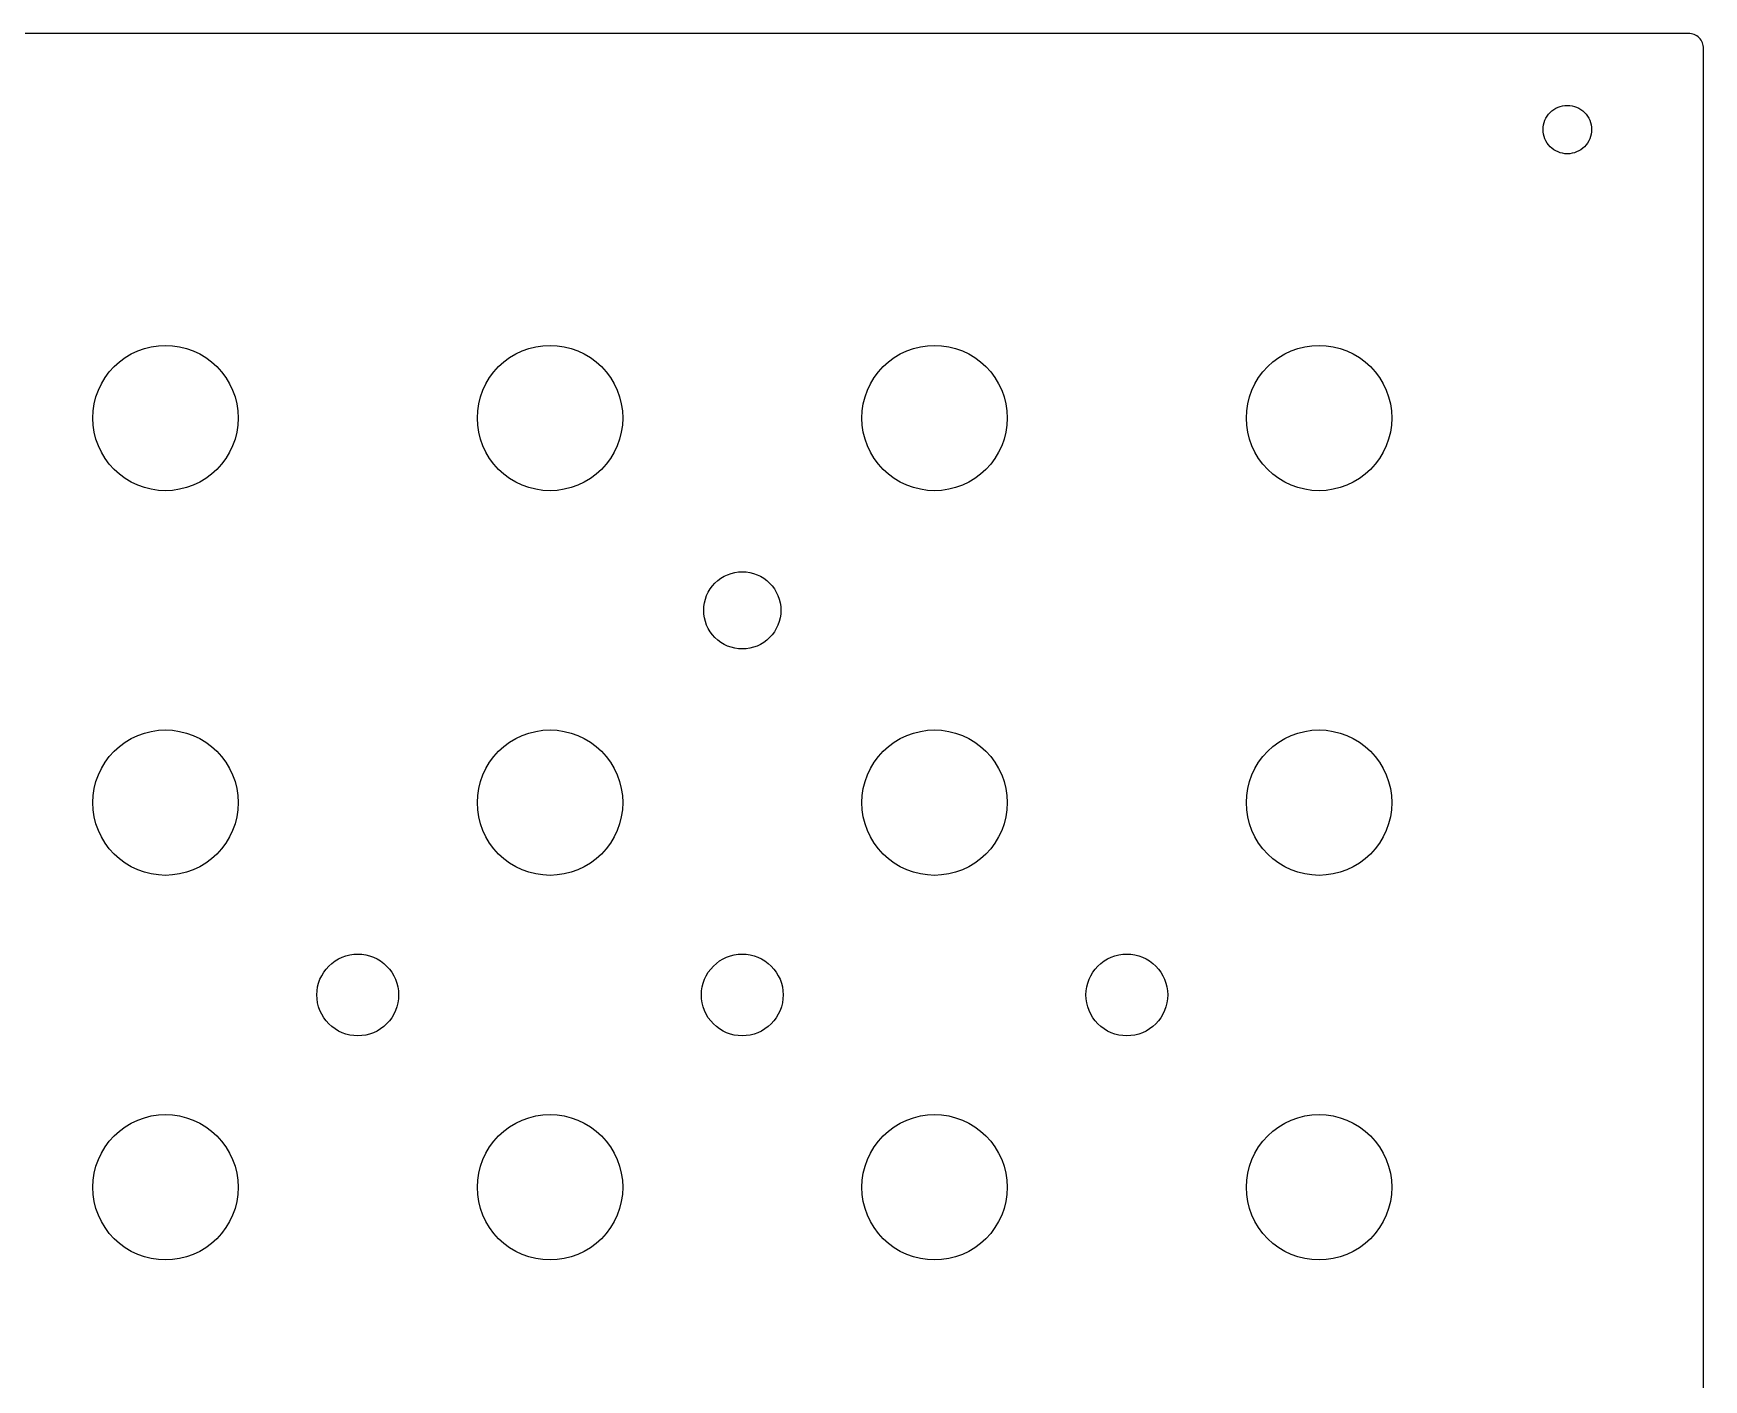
# Model space of a CAD drawing. Header units: metres. Extents: x 0 to 432, y 0 to 178.
# Drawn here: x 321.5 to 431.8, y 88.9 to 177.8 of the extents above; entities that cross this region are included whole.
import ezdxf

# ---------------------------------------------------------------- set-up
doc = ezdxf.new("R2010")
doc.units = ezdxf.units.M

msp = doc.modelspace()

# ---------------------------------------------------------------- linework, layer by layer
for p, q in [((430.8, 177.8), (1, 177.8)), ((430.898, 177.795), (430.8, 177.8)), ((430.995, 177.781), (430.898, 177.795)), ((431.09, 177.757), (430.995, 177.781)), ((431.183, 177.724), (431.09, 177.757)), ((431.271, 177.682), (431.183, 177.724)), ((431.356, 177.631), (431.271, 177.682)), ((431.434, 177.573), (431.356, 177.631)), ((431.507, 177.507), (431.434, 177.573)), ((431.573, 177.434), (431.507, 177.507)), ((431.631, 177.356), (431.573, 177.434)), ((431.682, 177.271), (431.631, 177.356)), ((431.724, 177.183), (431.682, 177.271)), ((431.757, 177.09), (431.724, 177.183)), ((431.781, 176.995), (431.757, 177.09)), ((431.795, 176.898), (431.781, 176.995)), ((431.8, 176.8), (431.795, 176.898)), ((431.8, 1), (431.8, 176.8)), ((421.322, 172.062), (421.389, 172.204)), ((421.389, 172.204), (421.47, 172.339)), ((421.47, 172.339), (421.563, 172.465)), ((421.563, 172.465), (421.669, 172.581)), ((421.669, 172.581), (421.785, 172.687)), ((421.785, 172.687), (421.911, 172.78)), ((421.911, 172.78), (422.046, 172.861)), ((422.046, 172.861), (422.188, 172.928)), ((422.188, 172.928), (422.336, 172.981)), ((422.336, 172.981), (422.488, 173.019)), ((422.488, 173.019), (422.643, 173.042)), ((422.643, 173.042), (422.8, 173.05)), ((422.8, 173.05), (422.957, 173.042)), ((422.957, 173.042), (423.112, 173.019)), ((423.112, 173.019), (423.264, 172.981)), ((423.264, 172.981), (423.412, 172.928)), ((423.412, 172.928), (423.554, 172.861)), ((423.554, 172.861), (423.689, 172.78)), ((423.689, 172.78), (423.815, 172.687)), ((423.815, 172.687), (423.931, 172.581)), ((423.931, 172.581), (424.037, 172.465)), ((424.037, 172.465), (424.13, 172.339)), ((424.13, 172.339), (424.211, 172.204)), ((424.211, 172.204), (424.278, 172.062)), ((421.2, 171.45), (421.208, 171.607)), ((421.208, 171.293), (421.2, 171.45)), ((421.208, 171.607), (421.231, 171.762)), ((421.231, 171.138), (421.208, 171.293)), ((421.231, 171.762), (421.269, 171.914)), ((421.269, 170.986), (421.231, 171.138)), ((421.269, 171.914), (421.322, 172.062)), ((424.278, 172.062), (424.331, 171.914)), ((424.331, 171.914), (424.369, 171.762)), ((424.369, 171.138), (424.331, 170.986)), ((424.369, 171.762), (424.392, 171.607)), ((424.392, 171.293), (424.369, 171.138)), ((424.392, 171.607), (424.4, 171.45)), ((424.4, 171.45), (424.392, 171.293)), ((421.322, 170.838), (421.269, 170.986)), ((421.389, 170.696), (421.322, 170.838)), ((421.47, 170.561), (421.389, 170.696)), ((421.563, 170.435), (421.47, 170.561)), ((421.669, 170.319), (421.563, 170.435)), ((421.785, 170.213), (421.669, 170.319)), ((421.911, 170.12), (421.785, 170.213)), ((422.046, 170.039), (421.911, 170.12)), ((422.188, 169.972), (422.046, 170.039)), ((422.336, 169.919), (422.188, 169.972)), ((422.488, 169.881), (422.336, 169.919)), ((423.264, 169.919), (423.112, 169.881)), ((423.412, 169.972), (423.264, 169.919)), ((423.554, 170.039), (423.412, 169.972)), ((423.689, 170.12), (423.554, 170.039)), ((423.815, 170.213), (423.689, 170.12)), ((423.931, 170.319), (423.815, 170.213)), ((424.037, 170.435), (423.931, 170.319)), ((424.13, 170.561), (424.037, 170.435)), ((424.211, 170.696), (424.13, 170.561)), ((424.278, 170.838), (424.211, 170.696)), ((424.331, 170.986), (424.278, 170.838)), ((422.643, 169.858), (422.488, 169.881)), ((422.8, 169.85), (422.643, 169.858)), ((422.957, 169.858), (422.8, 169.85)), ((423.112, 169.881), (422.957, 169.858)), ((327.937, 156.633), (328.363, 156.835)), ((328.363, 156.835), (328.807, 156.993)), ((328.807, 156.993), (329.264, 157.108)), ((329.264, 157.108), (329.729, 157.177)), ((329.729, 157.177), (330.2, 157.2)), ((330.2, 157.2), (330.67, 157.177)), ((330.67, 157.177), (331.136, 157.108)), ((331.136, 157.108), (331.593, 156.993)), ((331.593, 156.993), (332.037, 156.835)), ((332.037, 156.835), (332.463, 156.633)), ((353.337, 156.633), (353.763, 156.835)), ((353.763, 156.835), (354.207, 156.993)), ((354.207, 156.993), (354.664, 157.108)), ((354.664, 157.108), (355.13, 157.177)), ((355.13, 157.177), (355.6, 157.2)), ((355.6, 157.2), (356.07, 157.177)), ((356.07, 157.177), (356.536, 157.108)), ((356.536, 157.108), (356.993, 156.993)), ((356.993, 156.993), (357.437, 156.835)), ((357.437, 156.835), (357.863, 156.633)), ((378.737, 156.633), (379.163, 156.835)), ((379.163, 156.835), (379.607, 156.993)), ((379.607, 156.993), (380.064, 157.108)), ((380.064, 157.108), (380.529, 157.177)), ((380.529, 157.177), (381, 157.2)), ((381, 157.2), (381.47, 157.177)), ((381.47, 157.177), (381.936, 157.108)), ((381.936, 157.108), (382.393, 156.993)), ((382.393, 156.993), (382.837, 156.835)), ((382.837, 156.835), (383.263, 156.633)), ((404.137, 156.633), (404.563, 156.835)), ((404.563, 156.835), (405.007, 156.993)), ((405.007, 156.993), (405.464, 157.108)), ((405.464, 157.108), (405.93, 157.177)), ((405.93, 157.177), (406.4, 157.2)), ((406.4, 157.2), (406.87, 157.177)), ((406.87, 157.177), (407.336, 157.108)), ((407.336, 157.108), (407.793, 156.993)), ((407.793, 156.993), (408.237, 156.835)), ((408.237, 156.835), (408.663, 156.633)), ((326.49, 155.445), (326.806, 155.794)), ((326.806, 155.794), (327.155, 156.11)), ((327.155, 156.11), (327.533, 156.391)), ((327.533, 156.391), (327.937, 156.633)), ((332.463, 156.633), (332.867, 156.391)), ((332.867, 156.391), (333.245, 156.11)), ((333.245, 156.11), (333.594, 155.794)), ((333.594, 155.794), (333.91, 155.445)), ((351.89, 155.445), (352.206, 155.794)), ((352.206, 155.794), (352.555, 156.11)), ((352.555, 156.11), (352.933, 156.391)), ((352.933, 156.391), (353.337, 156.633)), ((357.863, 156.633), (358.267, 156.391)), ((358.267, 156.391), (358.645, 156.11)), ((358.645, 156.11), (358.994, 155.794)), ((358.994, 155.794), (359.31, 155.445)), ((377.29, 155.445), (377.606, 155.794)), ((377.606, 155.794), (377.955, 156.11)), ((377.955, 156.11), (378.333, 156.391)), ((378.333, 156.391), (378.737, 156.633)), ((383.263, 156.633), (383.667, 156.391)), ((383.667, 156.391), (384.045, 156.11)), ((384.045, 156.11), (384.394, 155.794)), ((384.394, 155.794), (384.71, 155.445)), ((402.69, 155.445), (403.006, 155.794)), ((403.006, 155.794), (403.355, 156.11)), ((403.355, 156.11), (403.733, 156.391)), ((403.733, 156.391), (404.137, 156.633)), ((408.663, 156.633), (409.067, 156.391)), ((409.067, 156.391), (409.445, 156.11)), ((409.445, 156.11), (409.794, 155.794)), ((409.794, 155.794), (410.11, 155.445)), ((325.765, 154.237), (325.967, 154.663)), ((325.967, 154.663), (326.209, 155.067)), ((326.209, 155.067), (326.49, 155.445)), ((333.91, 155.445), (334.191, 155.067)), ((334.191, 155.067), (334.433, 154.663)), ((334.433, 154.663), (334.635, 154.237)), ((351.165, 154.237), (351.367, 154.663)), ((351.367, 154.663), (351.609, 155.067)), ((351.609, 155.067), (351.89, 155.445)), ((359.31, 155.445), (359.591, 155.067)), ((359.591, 155.067), (359.833, 154.663)), ((359.833, 154.663), (360.035, 154.237)), ((376.565, 154.237), (376.767, 154.663)), ((376.767, 154.663), (377.009, 155.067)), ((377.009, 155.067), (377.29, 155.445)), ((384.71, 155.445), (384.991, 155.067)), ((384.991, 155.067), (385.233, 154.663)), ((385.233, 154.663), (385.435, 154.237)), ((401.965, 154.237), (402.167, 154.663)), ((402.167, 154.663), (402.409, 155.067)), ((402.409, 155.067), (402.69, 155.445)), ((410.11, 155.445), (410.391, 155.067)), ((410.391, 155.067), (410.633, 154.663)), ((410.633, 154.663), (410.835, 154.237)), ((325.492, 153.336), (325.607, 153.793)), ((325.607, 153.793), (325.765, 154.237)), ((334.635, 154.237), (334.793, 153.793)), ((334.793, 153.793), (334.908, 153.336)), ((350.892, 153.336), (351.007, 153.793)), ((351.007, 153.793), (351.165, 154.237)), ((360.035, 154.237), (360.193, 153.793)), ((360.193, 153.793), (360.308, 153.336)), ((376.292, 153.336), (376.407, 153.793)), ((376.407, 153.793), (376.565, 154.237)), ((385.435, 154.237), (385.593, 153.793)), ((385.593, 153.793), (385.708, 153.336)), ((401.692, 153.336), (401.807, 153.793)), ((401.807, 153.793), (401.965, 154.237)), ((410.835, 154.237), (410.993, 153.793)), ((410.993, 153.793), (411.108, 153.336)), ((325.4, 152.4), (325.423, 152.87)), ((325.423, 151.93), (325.4, 152.4)), ((325.423, 152.87), (325.492, 153.336)), ((334.908, 153.336), (334.977, 152.87)), ((334.977, 152.87), (335, 152.4)), ((335, 152.4), (334.977, 151.93)), ((350.8, 152.4), (350.823, 152.87)), ((350.823, 151.93), (350.8, 152.4)), ((350.823, 152.87), (350.892, 153.336)), ((360.308, 153.336), (360.377, 152.87)), ((360.377, 152.87), (360.4, 152.4)), ((360.4, 152.4), (360.377, 151.93)), ((376.2, 152.4), (376.223, 152.87)), ((376.223, 151.93), (376.2, 152.4)), ((376.223, 152.87), (376.292, 153.336)), ((385.708, 153.336), (385.777, 152.87)), ((385.777, 152.87), (385.8, 152.4)), ((385.8, 152.4), (385.777, 151.93)), ((401.6, 152.4), (401.623, 152.87)), ((401.623, 151.93), (401.6, 152.4)), ((401.623, 152.87), (401.692, 153.336)), ((411.108, 153.336), (411.177, 152.87)), ((411.177, 152.87), (411.2, 152.4)), ((411.2, 152.4), (411.177, 151.93)), ((325.492, 151.464), (325.423, 151.93)), ((325.607, 151.007), (325.492, 151.464)), ((334.908, 151.464), (334.793, 151.007)), ((334.977, 151.93), (334.908, 151.464)), ((350.892, 151.464), (350.823, 151.93)), ((351.007, 151.007), (350.892, 151.464)), ((360.308, 151.464), (360.193, 151.007)), ((360.377, 151.93), (360.308, 151.464)), ((376.292, 151.464), (376.223, 151.93)), ((376.407, 151.007), (376.292, 151.464)), ((385.708, 151.464), (385.593, 151.007)), ((385.777, 151.93), (385.708, 151.464)), ((401.692, 151.464), (401.623, 151.93)), ((401.807, 151.007), (401.692, 151.464)), ((411.108, 151.464), (410.993, 151.007)), ((411.177, 151.93), (411.108, 151.464)), ((325.765, 150.563), (325.607, 151.007)), ((325.967, 150.137), (325.765, 150.563)), ((326.209, 149.733), (325.967, 150.137)), ((334.433, 150.137), (334.191, 149.733)), ((334.635, 150.563), (334.433, 150.137)), ((334.793, 151.007), (334.635, 150.563)), ((351.165, 150.563), (351.007, 151.007)), ((351.367, 150.137), (351.165, 150.563)), ((351.609, 149.733), (351.367, 150.137)), ((359.833, 150.137), (359.591, 149.733)), ((360.035, 150.563), (359.833, 150.137)), ((360.193, 151.007), (360.035, 150.563)), ((376.565, 150.563), (376.407, 151.007)), ((376.767, 150.137), (376.565, 150.563)), ((377.009, 149.733), (376.767, 150.137)), ((385.233, 150.137), (384.991, 149.733)), ((385.435, 150.563), (385.233, 150.137)), ((385.593, 151.007), (385.435, 150.563)), ((401.965, 150.563), (401.807, 151.007)), ((402.167, 150.137), (401.965, 150.563)), ((402.409, 149.733), (402.167, 150.137)), ((410.633, 150.137), (410.391, 149.733)), ((410.835, 150.563), (410.633, 150.137)), ((410.993, 151.007), (410.835, 150.563)), ((326.49, 149.355), (326.209, 149.733)), ((326.806, 149.006), (326.49, 149.355)), ((327.155, 148.69), (326.806, 149.006)), ((333.594, 149.006), (333.245, 148.69)), ((333.91, 149.355), (333.594, 149.006)), ((334.191, 149.733), (333.91, 149.355)), ((351.89, 149.355), (351.609, 149.733)), ((352.206, 149.006), (351.89, 149.355)), ((352.555, 148.69), (352.206, 149.006)), ((358.994, 149.006), (358.645, 148.69)), ((359.31, 149.355), (358.994, 149.006)), ((359.591, 149.733), (359.31, 149.355)), ((377.29, 149.355), (377.009, 149.733)), ((377.606, 149.006), (377.29, 149.355)), ((377.955, 148.69), (377.606, 149.006)), ((384.394, 149.006), (384.045, 148.69)), ((384.71, 149.355), (384.394, 149.006)), ((384.991, 149.733), (384.71, 149.355)), ((402.69, 149.355), (402.409, 149.733)), ((403.006, 149.006), (402.69, 149.355)), ((403.355, 148.69), (403.006, 149.006)), ((409.794, 149.006), (409.445, 148.69)), ((410.11, 149.355), (409.794, 149.006)), ((410.391, 149.733), (410.11, 149.355)), ((327.533, 148.409), (327.155, 148.69)), ((327.937, 148.167), (327.533, 148.409)), ((328.363, 147.965), (327.937, 148.167)), ((328.807, 147.807), (328.363, 147.965)), ((332.037, 147.965), (331.593, 147.807)), ((332.463, 148.167), (332.037, 147.965)), ((332.867, 148.409), (332.463, 148.167)), ((333.245, 148.69), (332.867, 148.409)), ((352.933, 148.409), (352.555, 148.69)), ((353.337, 148.167), (352.933, 148.409)), ((353.763, 147.965), (353.337, 148.167)), ((354.207, 147.807), (353.763, 147.965)), ((357.437, 147.965), (356.993, 147.807)), ((357.863, 148.167), (357.437, 147.965)), ((358.267, 148.409), (357.863, 148.167)), ((358.645, 148.69), (358.267, 148.409)), ((378.333, 148.409), (377.955, 148.69)), ((378.737, 148.167), (378.333, 148.409)), ((379.163, 147.965), (378.737, 148.167)), ((379.607, 147.807), (379.163, 147.965)), ((382.837, 147.965), (382.393, 147.807)), ((383.263, 148.167), (382.837, 147.965)), ((383.667, 148.409), (383.263, 148.167)), ((384.045, 148.69), (383.667, 148.409)), ((403.733, 148.409), (403.355, 148.69)), ((404.137, 148.167), (403.733, 148.409)), ((404.563, 147.965), (404.137, 148.167)), ((405.007, 147.807), (404.563, 147.965)), ((408.237, 147.965), (407.793, 147.807)), ((408.663, 148.167), (408.237, 147.965)), ((409.067, 148.409), (408.663, 148.167)), ((409.445, 148.69), (409.067, 148.409)), ((329.264, 147.692), (328.807, 147.807)), ((329.729, 147.623), (329.264, 147.692)), ((330.2, 147.6), (329.729, 147.623)), ((330.67, 147.623), (330.2, 147.6)), ((331.136, 147.692), (330.67, 147.623)), ((331.593, 147.807), (331.136, 147.692)), ((354.664, 147.692), (354.207, 147.807)), ((355.13, 147.623), (354.664, 147.692)), ((355.6, 147.6), (355.13, 147.623)), ((356.07, 147.623), (355.6, 147.6)), ((356.536, 147.692), (356.07, 147.623)), ((356.993, 147.807), (356.536, 147.692)), ((380.064, 147.692), (379.607, 147.807)), ((380.529, 147.623), (380.064, 147.692)), ((381, 147.6), (380.529, 147.623)), ((381.47, 147.623), (381, 147.6)), ((381.936, 147.692), (381.47, 147.623)), ((382.393, 147.807), (381.936, 147.692)), ((405.464, 147.692), (405.007, 147.807)), ((405.93, 147.623), (405.464, 147.692)), ((406.4, 147.6), (405.93, 147.623)), ((406.87, 147.623), (406.4, 147.6)), ((407.336, 147.692), (406.87, 147.623)), ((407.793, 147.807), (407.336, 147.692)), ((366.18, 141.117), (366.329, 141.318)), ((366.329, 141.318), (366.497, 141.503)), ((366.497, 141.503), (366.682, 141.671)), ((366.682, 141.671), (366.883, 141.82)), ((366.883, 141.82), (367.098, 141.949)), ((367.098, 141.949), (367.324, 142.056)), ((367.324, 142.056), (367.56, 142.14)), ((367.56, 142.14), (367.803, 142.201)), ((367.803, 142.201), (368.05, 142.238)), ((368.05, 142.238), (368.3, 142.25)), ((368.3, 142.25), (368.55, 142.238)), ((368.55, 142.238), (368.797, 142.201)), ((368.797, 142.201), (369.04, 142.14)), ((369.04, 142.14), (369.276, 142.056)), ((369.276, 142.056), (369.502, 141.949)), ((369.502, 141.949), (369.717, 141.82)), ((369.717, 141.82), (369.918, 141.671)), ((369.918, 141.671), (370.103, 141.503)), ((370.103, 141.503), (370.271, 141.318)), ((370.271, 141.318), (370.42, 141.117)), ((365.762, 139.95), (365.799, 140.197)), ((365.799, 140.197), (365.86, 140.44)), ((365.86, 140.44), (365.944, 140.676)), ((365.944, 140.676), (366.051, 140.902)), ((366.051, 140.902), (366.18, 141.117)), ((370.42, 141.117), (370.549, 140.902)), ((370.549, 140.902), (370.656, 140.676)), ((370.656, 140.676), (370.74, 140.44)), ((370.74, 140.44), (370.801, 140.197)), ((370.801, 140.197), (370.838, 139.95)), ((365.75, 139.7), (365.762, 139.95)), ((365.762, 139.45), (365.75, 139.7)), ((365.799, 139.203), (365.762, 139.45)), ((365.86, 138.96), (365.799, 139.203)), ((370.801, 139.203), (370.74, 138.96)), ((370.838, 139.45), (370.801, 139.203)), ((370.838, 139.95), (370.85, 139.7)), ((370.85, 139.7), (370.838, 139.45)), ((365.944, 138.724), (365.86, 138.96)), ((366.051, 138.498), (365.944, 138.724)), ((366.18, 138.283), (366.051, 138.498)), ((366.329, 138.082), (366.18, 138.283)), ((366.497, 137.897), (366.329, 138.082)), ((370.271, 138.082), (370.103, 137.897)), ((370.42, 138.283), (370.271, 138.082)), ((370.549, 138.498), (370.42, 138.283)), ((370.656, 138.724), (370.549, 138.498)), ((370.74, 138.96), (370.656, 138.724)), ((366.682, 137.729), (366.497, 137.897)), ((366.883, 137.58), (366.682, 137.729)), ((367.098, 137.451), (366.883, 137.58)), ((367.324, 137.344), (367.098, 137.451)), ((367.56, 137.26), (367.324, 137.344)), ((367.803, 137.199), (367.56, 137.26)), ((368.05, 137.162), (367.803, 137.199)), ((368.3, 137.15), (368.05, 137.162)), ((368.55, 137.162), (368.3, 137.15)), ((368.797, 137.199), (368.55, 137.162)), ((369.04, 137.26), (368.797, 137.199)), ((369.276, 137.344), (369.04, 137.26)), ((369.502, 137.451), (369.276, 137.344)), ((369.717, 137.58), (369.502, 137.451)), ((369.918, 137.729), (369.717, 137.58)), ((370.103, 137.897), (369.918, 137.729)), ((327.937, 131.233), (328.363, 131.435)), ((328.363, 131.435), (328.807, 131.593)), ((328.807, 131.593), (329.264, 131.708)), ((329.264, 131.708), (329.729, 131.777)), ((329.729, 131.777), (330.2, 131.8)), ((330.2, 131.8), (330.67, 131.777)), ((330.67, 131.777), (331.136, 131.708)), ((331.136, 131.708), (331.593, 131.593)), ((331.593, 131.593), (332.037, 131.435)), ((332.037, 131.435), (332.463, 131.233)), ((353.337, 131.233), (353.763, 131.435)), ((353.763, 131.435), (354.207, 131.593)), ((354.207, 131.593), (354.664, 131.708)), ((354.664, 131.708), (355.13, 131.777)), ((355.13, 131.777), (355.6, 131.8)), ((355.6, 131.8), (356.07, 131.777)), ((356.07, 131.777), (356.536, 131.708)), ((356.536, 131.708), (356.993, 131.593)), ((356.993, 131.593), (357.437, 131.435)), ((357.437, 131.435), (357.863, 131.233)), ((378.737, 131.233), (379.163, 131.435)), ((379.163, 131.435), (379.607, 131.593)), ((379.607, 131.593), (380.064, 131.708)), ((380.064, 131.708), (380.529, 131.777)), ((380.529, 131.777), (381, 131.8)), ((381, 131.8), (381.47, 131.777)), ((381.47, 131.777), (381.936, 131.708)), ((381.936, 131.708), (382.393, 131.593)), ((382.393, 131.593), (382.837, 131.435)), ((382.837, 131.435), (383.263, 131.233)), ((404.137, 131.233), (404.563, 131.435)), ((404.563, 131.435), (405.007, 131.593)), ((405.007, 131.593), (405.464, 131.708)), ((405.464, 131.708), (405.93, 131.777)), ((405.93, 131.777), (406.4, 131.8)), ((406.4, 131.8), (406.87, 131.777)), ((406.87, 131.777), (407.336, 131.708)), ((407.336, 131.708), (407.793, 131.593)), ((407.793, 131.593), (408.237, 131.435)), ((408.237, 131.435), (408.663, 131.233)), ((326.49, 130.045), (326.806, 130.394)), ((326.806, 130.394), (327.155, 130.71)), ((327.155, 130.71), (327.533, 130.991)), ((327.533, 130.991), (327.937, 131.233)), ((332.463, 131.233), (332.867, 130.991)), ((332.867, 130.991), (333.245, 130.71)), ((333.245, 130.71), (333.594, 130.394)), ((333.594, 130.394), (333.91, 130.045)), ((351.89, 130.045), (352.206, 130.394)), ((352.206, 130.394), (352.555, 130.71)), ((352.555, 130.71), (352.933, 130.991)), ((352.933, 130.991), (353.337, 131.233)), ((357.863, 131.233), (358.267, 130.991)), ((358.267, 130.991), (358.645, 130.71)), ((358.645, 130.71), (358.994, 130.394)), ((358.994, 130.394), (359.31, 130.045)), ((377.29, 130.045), (377.606, 130.394)), ((377.606, 130.394), (377.955, 130.71)), ((377.955, 130.71), (378.333, 130.991)), ((378.333, 130.991), (378.737, 131.233)), ((383.263, 131.233), (383.667, 130.991)), ((383.667, 130.991), (384.045, 130.71)), ((384.045, 130.71), (384.394, 130.394)), ((384.394, 130.394), (384.71, 130.045)), ((402.69, 130.045), (403.006, 130.394)), ((403.006, 130.394), (403.355, 130.71)), ((403.355, 130.71), (403.733, 130.991)), ((403.733, 130.991), (404.137, 131.233)), ((408.663, 131.233), (409.067, 130.991)), ((409.067, 130.991), (409.445, 130.71)), ((409.445, 130.71), (409.794, 130.394)), ((409.794, 130.394), (410.11, 130.045)), ((325.765, 128.837), (325.967, 129.263)), ((325.967, 129.263), (326.209, 129.667)), ((326.209, 129.667), (326.49, 130.045)), ((333.91, 130.045), (334.191, 129.667)), ((334.191, 129.667), (334.433, 129.263)), ((334.433, 129.263), (334.635, 128.837)), ((351.165, 128.837), (351.367, 129.263)), ((351.367, 129.263), (351.609, 129.667)), ((351.609, 129.667), (351.89, 130.045)), ((359.31, 130.045), (359.591, 129.667)), ((359.591, 129.667), (359.833, 129.263)), ((359.833, 129.263), (360.035, 128.837)), ((376.565, 128.837), (376.767, 129.263)), ((376.767, 129.263), (377.009, 129.667)), ((377.009, 129.667), (377.29, 130.045)), ((384.71, 130.045), (384.991, 129.667)), ((384.991, 129.667), (385.233, 129.263)), ((385.233, 129.263), (385.435, 128.837)), ((401.965, 128.837), (402.167, 129.263)), ((402.167, 129.263), (402.409, 129.667)), ((402.409, 129.667), (402.69, 130.045)), ((410.11, 130.045), (410.391, 129.667)), ((410.391, 129.667), (410.633, 129.263)), ((410.633, 129.263), (410.835, 128.837)), ((325.492, 127.936), (325.607, 128.393)), ((325.607, 128.393), (325.765, 128.837)), ((334.635, 128.837), (334.793, 128.393)), ((334.793, 128.393), (334.908, 127.936)), ((350.892, 127.936), (351.007, 128.393)), ((351.007, 128.393), (351.165, 128.837)), ((360.035, 128.837), (360.193, 128.393)), ((360.193, 128.393), (360.308, 127.936)), ((376.292, 127.936), (376.407, 128.393)), ((376.407, 128.393), (376.565, 128.837)), ((385.435, 128.837), (385.593, 128.393)), ((385.593, 128.393), (385.708, 127.936)), ((401.692, 127.936), (401.807, 128.393)), ((401.807, 128.393), (401.965, 128.837)), ((410.835, 128.837), (410.993, 128.393)), ((410.993, 128.393), (411.108, 127.936)), ((325.4, 127), (325.423, 127.47)), ((325.423, 126.53), (325.4, 127)), ((325.423, 127.47), (325.492, 127.936)), ((334.908, 127.936), (334.977, 127.47)), ((334.977, 127.47), (335, 127)), ((335, 127), (334.977, 126.53)), ((350.8, 127), (350.823, 127.47)), ((350.823, 126.53), (350.8, 127)), ((350.823, 127.47), (350.892, 127.936)), ((360.308, 127.936), (360.377, 127.47)), ((360.377, 127.47), (360.4, 127)), ((360.4, 127), (360.377, 126.53)), ((376.2, 127), (376.223, 127.47)), ((376.223, 126.53), (376.2, 127)), ((376.223, 127.47), (376.292, 127.936)), ((385.708, 127.936), (385.777, 127.47)), ((385.777, 127.47), (385.8, 127)), ((385.8, 127), (385.777, 126.53)), ((401.6, 127), (401.623, 127.47)), ((401.623, 126.53), (401.6, 127)), ((401.623, 127.47), (401.692, 127.936)), ((411.108, 127.936), (411.177, 127.47)), ((411.177, 127.47), (411.2, 127)), ((411.2, 127), (411.177, 126.53)), ((325.492, 126.064), (325.423, 126.53)), ((325.607, 125.607), (325.492, 126.064)), ((334.908, 126.064), (334.793, 125.607)), ((334.977, 126.53), (334.908, 126.064)), ((350.892, 126.064), (350.823, 126.53)), ((351.007, 125.607), (350.892, 126.064)), ((360.308, 126.064), (360.193, 125.607)), ((360.377, 126.53), (360.308, 126.064)), ((376.292, 126.064), (376.223, 126.53)), ((376.407, 125.607), (376.292, 126.064)), ((385.708, 126.064), (385.593, 125.607)), ((385.777, 126.53), (385.708, 126.064)), ((401.692, 126.064), (401.623, 126.53)), ((401.807, 125.607), (401.692, 126.064)), ((411.108, 126.064), (410.993, 125.607)), ((411.177, 126.53), (411.108, 126.064)), ((325.765, 125.163), (325.607, 125.607)), ((325.967, 124.737), (325.765, 125.163)), ((326.209, 124.333), (325.967, 124.737)), ((334.433, 124.737), (334.191, 124.333)), ((334.635, 125.163), (334.433, 124.737)), ((334.793, 125.607), (334.635, 125.163)), ((351.165, 125.163), (351.007, 125.607)), ((351.367, 124.737), (351.165, 125.163)), ((351.609, 124.333), (351.367, 124.737)), ((359.833, 124.737), (359.591, 124.333)), ((360.035, 125.163), (359.833, 124.737)), ((360.193, 125.607), (360.035, 125.163)), ((376.565, 125.163), (376.407, 125.607)), ((376.767, 124.737), (376.565, 125.163)), ((377.009, 124.333), (376.767, 124.737)), ((385.233, 124.737), (384.991, 124.333)), ((385.435, 125.163), (385.233, 124.737)), ((385.593, 125.607), (385.435, 125.163)), ((401.965, 125.163), (401.807, 125.607)), ((402.167, 124.737), (401.965, 125.163)), ((402.409, 124.333), (402.167, 124.737)), ((410.633, 124.737), (410.391, 124.333)), ((410.835, 125.163), (410.633, 124.737)), ((410.993, 125.607), (410.835, 125.163)), ((326.49, 123.955), (326.209, 124.333)), ((326.806, 123.606), (326.49, 123.955)), ((327.155, 123.29), (326.806, 123.606)), ((333.594, 123.606), (333.245, 123.29)), ((333.91, 123.955), (333.594, 123.606)), ((334.191, 124.333), (333.91, 123.955)), ((351.89, 123.955), (351.609, 124.333)), ((352.206, 123.606), (351.89, 123.955)), ((352.555, 123.29), (352.206, 123.606)), ((358.994, 123.606), (358.645, 123.29)), ((359.31, 123.955), (358.994, 123.606)), ((359.591, 124.333), (359.31, 123.955)), ((377.29, 123.955), (377.009, 124.333)), ((377.606, 123.606), (377.29, 123.955)), ((377.955, 123.29), (377.606, 123.606)), ((384.394, 123.606), (384.045, 123.29)), ((384.71, 123.955), (384.394, 123.606)), ((384.991, 124.333), (384.71, 123.955)), ((402.69, 123.955), (402.409, 124.333)), ((403.006, 123.606), (402.69, 123.955)), ((403.355, 123.29), (403.006, 123.606)), ((409.794, 123.606), (409.445, 123.29)), ((410.11, 123.955), (409.794, 123.606)), ((410.391, 124.333), (410.11, 123.955)), ((327.533, 123.009), (327.155, 123.29)), ((327.937, 122.767), (327.533, 123.009)), ((328.363, 122.565), (327.937, 122.767)), ((328.807, 122.407), (328.363, 122.565)), ((332.037, 122.565), (331.593, 122.407)), ((332.463, 122.767), (332.037, 122.565)), ((332.867, 123.009), (332.463, 122.767)), ((333.245, 123.29), (332.867, 123.009)), ((352.933, 123.009), (352.555, 123.29)), ((353.337, 122.767), (352.933, 123.009)), ((353.763, 122.565), (353.337, 122.767)), ((354.207, 122.407), (353.763, 122.565)), ((357.437, 122.565), (356.993, 122.407)), ((357.863, 122.767), (357.437, 122.565)), ((358.267, 123.009), (357.863, 122.767)), ((358.645, 123.29), (358.267, 123.009)), ((378.333, 123.009), (377.955, 123.29)), ((378.737, 122.767), (378.333, 123.009)), ((379.163, 122.565), (378.737, 122.767)), ((379.607, 122.407), (379.163, 122.565)), ((382.837, 122.565), (382.393, 122.407)), ((383.263, 122.767), (382.837, 122.565)), ((383.667, 123.009), (383.263, 122.767)), ((384.045, 123.29), (383.667, 123.009)), ((403.733, 123.009), (403.355, 123.29)), ((404.137, 122.767), (403.733, 123.009)), ((404.563, 122.565), (404.137, 122.767)), ((405.007, 122.407), (404.563, 122.565)), ((408.237, 122.565), (407.793, 122.407)), ((408.663, 122.767), (408.237, 122.565)), ((409.067, 123.009), (408.663, 122.767)), ((409.445, 123.29), (409.067, 123.009)), ((329.264, 122.292), (328.807, 122.407)), ((329.729, 122.223), (329.264, 122.292)), ((330.2, 122.2), (329.729, 122.223)), ((330.67, 122.223), (330.2, 122.2)), ((331.136, 122.292), (330.67, 122.223)), ((331.593, 122.407), (331.136, 122.292)), ((354.664, 122.292), (354.207, 122.407)), ((355.13, 122.223), (354.664, 122.292)), ((355.6, 122.2), (355.13, 122.223)), ((356.07, 122.223), (355.6, 122.2)), ((356.536, 122.292), (356.07, 122.223)), ((356.993, 122.407), (356.536, 122.292)), ((380.064, 122.292), (379.607, 122.407)), ((380.529, 122.223), (380.064, 122.292)), ((381, 122.2), (380.529, 122.223)), ((381.47, 122.223), (381, 122.2)), ((381.936, 122.292), (381.47, 122.223)), ((382.393, 122.407), (381.936, 122.292)), ((405.464, 122.292), (405.007, 122.407)), ((405.93, 122.223), (405.464, 122.292)), ((406.4, 122.2), (405.93, 122.223)), ((406.87, 122.223), (406.4, 122.2)), ((407.336, 122.292), (406.87, 122.223)), ((407.793, 122.407), (407.336, 122.292)), ((342.116, 116.884), (342.373, 116.948)), ((342.373, 116.948), (342.635, 116.987)), ((342.635, 116.987), (342.9, 117)), ((342.9, 117), (343.165, 116.987)), ((343.165, 116.987), (343.427, 116.948)), ((343.427, 116.948), (343.684, 116.884)), ((367.516, 116.884), (367.773, 116.948)), ((367.773, 116.948), (368.035, 116.987)), ((368.035, 116.987), (368.3, 117)), ((368.3, 117), (368.565, 116.987)), ((368.565, 116.987), (368.827, 116.948)), ((368.827, 116.948), (369.084, 116.884)), ((392.916, 116.884), (393.173, 116.948)), ((393.173, 116.948), (393.435, 116.987)), ((393.435, 116.987), (393.7, 117)), ((393.7, 117), (393.965, 116.987)), ((393.965, 116.987), (394.227, 116.948)), ((394.227, 116.948), (394.484, 116.884)), ((340.655, 115.8), (340.813, 116.013)), ((340.813, 116.013), (340.991, 116.209)), ((340.991, 116.209), (341.187, 116.387)), ((341.187, 116.387), (341.4, 116.545)), ((341.4, 116.545), (341.627, 116.681)), ((341.627, 116.681), (341.867, 116.794)), ((341.867, 116.794), (342.116, 116.884)), ((343.684, 116.884), (343.933, 116.794)), ((343.933, 116.794), (344.173, 116.681)), ((344.173, 116.681), (344.4, 116.545)), ((344.4, 116.545), (344.613, 116.387)), ((344.613, 116.387), (344.809, 116.209)), ((344.809, 116.209), (344.987, 116.013)), ((344.987, 116.013), (345.145, 115.8)), ((366.055, 115.8), (366.213, 116.013)), ((366.213, 116.013), (366.391, 116.209)), ((366.391, 116.209), (366.587, 116.387)), ((366.587, 116.387), (366.8, 116.545)), ((366.8, 116.545), (367.027, 116.681)), ((367.027, 116.681), (367.267, 116.794)), ((367.267, 116.794), (367.516, 116.884)), ((369.084, 116.884), (369.333, 116.794)), ((369.333, 116.794), (369.573, 116.681)), ((369.573, 116.681), (369.8, 116.545)), ((369.8, 116.545), (370.013, 116.387)), ((370.013, 116.387), (370.209, 116.209)), ((370.209, 116.209), (370.387, 116.013)), ((370.387, 116.013), (370.545, 115.8)), ((391.455, 115.8), (391.613, 116.013)), ((391.613, 116.013), (391.791, 116.209)), ((391.791, 116.209), (391.987, 116.387)), ((391.987, 116.387), (392.2, 116.545)), ((392.2, 116.545), (392.427, 116.681)), ((392.427, 116.681), (392.667, 116.794)), ((392.667, 116.794), (392.916, 116.884)), ((394.484, 116.884), (394.733, 116.794)), ((394.733, 116.794), (394.973, 116.681)), ((394.973, 116.681), (395.2, 116.545)), ((395.2, 116.545), (395.413, 116.387)), ((395.413, 116.387), (395.609, 116.209)), ((395.609, 116.209), (395.787, 116.013)), ((395.787, 116.013), (395.945, 115.8)), ((340.213, 114.565), (340.252, 114.827)), ((340.252, 114.827), (340.316, 115.084)), ((340.316, 115.084), (340.406, 115.333)), ((340.406, 115.333), (340.519, 115.573)), ((340.519, 115.573), (340.655, 115.8)), ((345.145, 115.8), (345.281, 115.573)), ((345.281, 115.573), (345.394, 115.333)), ((345.394, 115.333), (345.484, 115.084)), ((345.484, 115.084), (345.548, 114.827)), ((345.548, 114.827), (345.587, 114.565)), ((365.613, 114.565), (365.652, 114.827)), ((365.652, 114.827), (365.716, 115.084)), ((365.716, 115.084), (365.806, 115.333)), ((365.806, 115.333), (365.919, 115.573)), ((365.919, 115.573), (366.055, 115.8)), ((370.545, 115.8), (370.681, 115.573)), ((370.681, 115.573), (370.794, 115.333)), ((370.794, 115.333), (370.884, 115.084)), ((370.884, 115.084), (370.948, 114.827)), ((370.948, 114.827), (370.987, 114.565)), ((391.013, 114.565), (391.052, 114.827)), ((391.052, 114.827), (391.116, 115.084)), ((391.116, 115.084), (391.206, 115.333)), ((391.206, 115.333), (391.319, 115.573)), ((391.319, 115.573), (391.455, 115.8)), ((395.945, 115.8), (396.081, 115.573)), ((396.081, 115.573), (396.194, 115.333)), ((396.194, 115.333), (396.284, 115.084)), ((396.284, 115.084), (396.348, 114.827)), ((396.348, 114.827), (396.387, 114.565)), ((340.2, 114.3), (340.213, 114.565)), ((340.213, 114.035), (340.2, 114.3)), ((340.252, 113.773), (340.213, 114.035)), ((340.316, 113.516), (340.252, 113.773)), ((345.548, 113.773), (345.484, 113.516)), ((345.587, 114.035), (345.548, 113.773)), ((345.587, 114.565), (345.6, 114.3)), ((345.6, 114.3), (345.587, 114.035)), ((365.6, 114.3), (365.613, 114.565)), ((365.613, 114.035), (365.6, 114.3)), ((365.652, 113.773), (365.613, 114.035)), ((365.716, 113.516), (365.652, 113.773)), ((370.948, 113.773), (370.884, 113.516)), ((370.987, 114.035), (370.948, 113.773)), ((370.987, 114.565), (371, 114.3)), ((371, 114.3), (370.987, 114.035)), ((391, 114.3), (391.013, 114.565)), ((391.013, 114.035), (391, 114.3)), ((391.052, 113.773), (391.013, 114.035)), ((391.116, 113.516), (391.052, 113.773)), ((396.348, 113.773), (396.284, 113.516)), ((396.387, 114.035), (396.348, 113.773)), ((396.387, 114.565), (396.4, 114.3)), ((396.4, 114.3), (396.387, 114.035)), ((340.406, 113.267), (340.316, 113.516)), ((340.519, 113.027), (340.406, 113.267)), ((340.655, 112.8), (340.519, 113.027)), ((340.813, 112.587), (340.655, 112.8)), ((340.991, 112.391), (340.813, 112.587)), ((344.987, 112.587), (344.809, 112.391)), ((345.145, 112.8), (344.987, 112.587)), ((345.281, 113.027), (345.145, 112.8)), ((345.394, 113.267), (345.281, 113.027)), ((345.484, 113.516), (345.394, 113.267)), ((365.806, 113.267), (365.716, 113.516)), ((365.919, 113.027), (365.806, 113.267)), ((366.055, 112.8), (365.919, 113.027)), ((366.213, 112.587), (366.055, 112.8)), ((366.391, 112.391), (366.213, 112.587)), ((370.387, 112.587), (370.209, 112.391)), ((370.545, 112.8), (370.387, 112.587)), ((370.681, 113.027), (370.545, 112.8)), ((370.794, 113.267), (370.681, 113.027)), ((370.884, 113.516), (370.794, 113.267)), ((391.206, 113.267), (391.116, 113.516)), ((391.319, 113.027), (391.206, 113.267)), ((391.455, 112.8), (391.319, 113.027)), ((391.613, 112.587), (391.455, 112.8)), ((391.791, 112.391), (391.613, 112.587)), ((395.787, 112.587), (395.609, 112.391)), ((395.945, 112.8), (395.787, 112.587)), ((396.081, 113.027), (395.945, 112.8)), ((396.194, 113.267), (396.081, 113.027)), ((396.284, 113.516), (396.194, 113.267)), ((341.187, 112.213), (340.991, 112.391)), ((341.4, 112.055), (341.187, 112.213)), ((341.627, 111.919), (341.4, 112.055)), ((341.867, 111.806), (341.627, 111.919)), ((342.116, 111.716), (341.867, 111.806)), ((342.373, 111.652), (342.116, 111.716)), ((342.635, 111.613), (342.373, 111.652)), ((342.9, 111.6), (342.635, 111.613)), ((343.165, 111.613), (342.9, 111.6)), ((343.427, 111.652), (343.165, 111.613)), ((343.684, 111.716), (343.427, 111.652)), ((343.933, 111.806), (343.684, 111.716)), ((344.173, 111.919), (343.933, 111.806)), ((344.4, 112.055), (344.173, 111.919)), ((344.613, 112.213), (344.4, 112.055)), ((344.809, 112.391), (344.613, 112.213)), ((366.587, 112.213), (366.391, 112.391)), ((366.8, 112.055), (366.587, 112.213)), ((367.027, 111.919), (366.8, 112.055)), ((367.267, 111.806), (367.027, 111.919)), ((367.516, 111.716), (367.267, 111.806)), ((367.773, 111.652), (367.516, 111.716)), ((368.035, 111.613), (367.773, 111.652)), ((368.3, 111.6), (368.035, 111.613)), ((368.565, 111.613), (368.3, 111.6)), ((368.827, 111.652), (368.565, 111.613)), ((369.084, 111.716), (368.827, 111.652)), ((369.333, 111.806), (369.084, 111.716)), ((369.573, 111.919), (369.333, 111.806)), ((369.8, 112.055), (369.573, 111.919)), ((370.013, 112.213), (369.8, 112.055)), ((370.209, 112.391), (370.013, 112.213)), ((391.987, 112.213), (391.791, 112.391)), ((392.2, 112.055), (391.987, 112.213)), ((392.427, 111.919), (392.2, 112.055)), ((392.667, 111.806), (392.427, 111.919)), ((392.916, 111.716), (392.667, 111.806)), ((393.173, 111.652), (392.916, 111.716)), ((393.435, 111.613), (393.173, 111.652)), ((393.7, 111.6), (393.435, 111.613)), ((393.965, 111.613), (393.7, 111.6)), ((394.227, 111.652), (393.965, 111.613)), ((394.484, 111.716), (394.227, 111.652)), ((394.733, 111.806), (394.484, 111.716)), ((394.973, 111.919), (394.733, 111.806)), ((395.2, 112.055), (394.973, 111.919)), ((395.413, 112.213), (395.2, 112.055)), ((395.609, 112.391), (395.413, 112.213)), ((327.937, 105.833), (328.363, 106.035)), ((328.363, 106.035), (328.807, 106.193)), ((328.807, 106.193), (329.264, 106.308)), ((329.264, 106.308), (329.729, 106.377)), ((329.729, 106.377), (330.2, 106.4)), ((330.2, 106.4), (330.67, 106.377)), ((330.67, 106.377), (331.136, 106.308)), ((331.136, 106.308), (331.593, 106.193)), ((331.593, 106.193), (332.037, 106.035)), ((332.037, 106.035), (332.463, 105.833)), ((353.337, 105.833), (353.763, 106.035)), ((353.763, 106.035), (354.207, 106.193)), ((354.207, 106.193), (354.664, 106.308)), ((354.664, 106.308), (355.13, 106.377)), ((355.13, 106.377), (355.6, 106.4)), ((355.6, 106.4), (356.07, 106.377)), ((356.07, 106.377), (356.536, 106.308)), ((356.536, 106.308), (356.993, 106.193)), ((356.993, 106.193), (357.437, 106.035)), ((357.437, 106.035), (357.863, 105.833)), ((378.737, 105.833), (379.163, 106.035)), ((379.163, 106.035), (379.607, 106.193)), ((379.607, 106.193), (380.064, 106.308)), ((380.064, 106.308), (380.529, 106.377)), ((380.529, 106.377), (381, 106.4)), ((381, 106.4), (381.47, 106.377)), ((381.47, 106.377), (381.936, 106.308)), ((381.936, 106.308), (382.393, 106.193)), ((382.393, 106.193), (382.837, 106.035)), ((382.837, 106.035), (383.263, 105.833)), ((404.137, 105.833), (404.563, 106.035)), ((404.563, 106.035), (405.007, 106.193)), ((405.007, 106.193), (405.464, 106.308)), ((405.464, 106.308), (405.93, 106.377)), ((405.93, 106.377), (406.4, 106.4)), ((406.4, 106.4), (406.87, 106.377)), ((406.87, 106.377), (407.336, 106.308)), ((407.336, 106.308), (407.793, 106.193)), ((407.793, 106.193), (408.237, 106.035)), ((408.237, 106.035), (408.663, 105.833)), ((326.49, 104.645), (326.806, 104.994)), ((326.806, 104.994), (327.155, 105.31)), ((327.155, 105.31), (327.533, 105.591)), ((327.533, 105.591), (327.937, 105.833)), ((332.463, 105.833), (332.867, 105.591)), ((332.867, 105.591), (333.245, 105.31)), ((333.245, 105.31), (333.594, 104.994)), ((333.594, 104.994), (333.91, 104.645)), ((351.89, 104.645), (352.206, 104.994)), ((352.206, 104.994), (352.555, 105.31)), ((352.555, 105.31), (352.933, 105.591)), ((352.933, 105.591), (353.337, 105.833)), ((357.863, 105.833), (358.267, 105.591)), ((358.267, 105.591), (358.645, 105.31)), ((358.645, 105.31), (358.994, 104.994)), ((358.994, 104.994), (359.31, 104.645)), ((377.29, 104.645), (377.606, 104.994)), ((377.606, 104.994), (377.955, 105.31)), ((377.955, 105.31), (378.333, 105.591)), ((378.333, 105.591), (378.737, 105.833)), ((383.263, 105.833), (383.667, 105.591)), ((383.667, 105.591), (384.045, 105.31)), ((384.045, 105.31), (384.394, 104.994)), ((384.394, 104.994), (384.71, 104.645)), ((402.69, 104.645), (403.006, 104.994)), ((403.006, 104.994), (403.355, 105.31)), ((403.355, 105.31), (403.733, 105.591)), ((403.733, 105.591), (404.137, 105.833)), ((408.663, 105.833), (409.067, 105.591)), ((409.067, 105.591), (409.445, 105.31)), ((409.445, 105.31), (409.794, 104.994)), ((409.794, 104.994), (410.11, 104.645)), ((325.765, 103.437), (325.967, 103.863)), ((325.967, 103.863), (326.209, 104.267)), ((326.209, 104.267), (326.49, 104.645)), ((333.91, 104.645), (334.191, 104.267)), ((334.191, 104.267), (334.433, 103.863)), ((334.433, 103.863), (334.635, 103.437)), ((351.165, 103.437), (351.367, 103.863)), ((351.367, 103.863), (351.609, 104.267)), ((351.609, 104.267), (351.89, 104.645)), ((359.31, 104.645), (359.591, 104.267)), ((359.591, 104.267), (359.833, 103.863)), ((359.833, 103.863), (360.035, 103.437)), ((376.565, 103.437), (376.767, 103.863)), ((376.767, 103.863), (377.009, 104.267)), ((377.009, 104.267), (377.29, 104.645)), ((384.71, 104.645), (384.991, 104.267)), ((384.991, 104.267), (385.233, 103.863)), ((385.233, 103.863), (385.435, 103.437)), ((401.965, 103.437), (402.167, 103.863)), ((402.167, 103.863), (402.409, 104.267)), ((402.409, 104.267), (402.69, 104.645)), ((410.11, 104.645), (410.391, 104.267)), ((410.391, 104.267), (410.633, 103.863)), ((410.633, 103.863), (410.835, 103.437)), ((325.492, 102.536), (325.607, 102.993)), ((325.607, 102.993), (325.765, 103.437)), ((334.635, 103.437), (334.793, 102.993)), ((334.793, 102.993), (334.908, 102.536)), ((350.892, 102.536), (351.007, 102.993)), ((351.007, 102.993), (351.165, 103.437)), ((360.035, 103.437), (360.193, 102.993)), ((360.193, 102.993), (360.308, 102.536)), ((376.292, 102.536), (376.407, 102.993)), ((376.407, 102.993), (376.565, 103.437)), ((385.435, 103.437), (385.593, 102.993)), ((385.593, 102.993), (385.708, 102.536)), ((401.692, 102.536), (401.807, 102.993)), ((401.807, 102.993), (401.965, 103.437)), ((410.835, 103.437), (410.993, 102.993)), ((410.993, 102.993), (411.108, 102.536)), ((325.4, 101.6), (325.423, 102.07)), ((325.423, 101.13), (325.4, 101.6)), ((325.423, 102.07), (325.492, 102.536)), ((334.908, 102.536), (334.977, 102.07)), ((334.977, 102.07), (335, 101.6)), ((335, 101.6), (334.977, 101.13)), ((350.8, 101.6), (350.823, 102.07)), ((350.823, 101.13), (350.8, 101.6)), ((350.823, 102.07), (350.892, 102.536)), ((360.308, 102.536), (360.377, 102.07)), ((360.377, 102.07), (360.4, 101.6)), ((360.4, 101.6), (360.377, 101.13)), ((376.2, 101.6), (376.223, 102.07)), ((376.223, 101.13), (376.2, 101.6)), ((376.223, 102.07), (376.292, 102.536)), ((385.708, 102.536), (385.777, 102.07)), ((385.777, 102.07), (385.8, 101.6)), ((385.8, 101.6), (385.777, 101.13)), ((401.6, 101.6), (401.623, 102.07)), ((401.623, 101.13), (401.6, 101.6)), ((401.623, 102.07), (401.692, 102.536)), ((411.108, 102.536), (411.177, 102.07)), ((411.177, 102.07), (411.2, 101.6)), ((411.2, 101.6), (411.177, 101.13)), ((325.492, 100.664), (325.423, 101.13)), ((325.607, 100.207), (325.492, 100.664)), ((334.908, 100.664), (334.793, 100.207)), ((334.977, 101.13), (334.908, 100.664)), ((350.892, 100.664), (350.823, 101.13)), ((351.007, 100.207), (350.892, 100.664)), ((360.308, 100.664), (360.193, 100.207)), ((360.377, 101.13), (360.308, 100.664)), ((376.292, 100.664), (376.223, 101.13)), ((376.407, 100.207), (376.292, 100.664)), ((385.708, 100.664), (385.593, 100.207)), ((385.777, 101.13), (385.708, 100.664)), ((401.692, 100.664), (401.623, 101.13)), ((401.807, 100.207), (401.692, 100.664)), ((411.108, 100.664), (410.993, 100.207)), ((411.177, 101.13), (411.108, 100.664)), ((325.765, 99.7631), (325.607, 100.207)), ((325.967, 99.3373), (325.765, 99.7631)), ((326.209, 98.9333), (325.967, 99.3373)), ((334.433, 99.3373), (334.191, 98.9333)), ((334.635, 99.7631), (334.433, 99.3373)), ((334.793, 100.207), (334.635, 99.7631)), ((351.165, 99.7631), (351.007, 100.207)), ((351.367, 99.3373), (351.165, 99.7631)), ((351.609, 98.9333), (351.367, 99.3373)), ((359.833, 99.3373), (359.591, 98.9333)), ((360.035, 99.7631), (359.833, 99.3373)), ((360.193, 100.207), (360.035, 99.7631)), ((376.565, 99.7631), (376.407, 100.207)), ((376.767, 99.3373), (376.565, 99.7631)), ((377.009, 98.9333), (376.767, 99.3373)), ((385.233, 99.3373), (384.991, 98.9333)), ((385.435, 99.7631), (385.233, 99.3373)), ((385.593, 100.207), (385.435, 99.7631)), ((401.965, 99.7631), (401.807, 100.207)), ((402.167, 99.3373), (401.965, 99.7631)), ((402.409, 98.9333), (402.167, 99.3373)), ((410.633, 99.3373), (410.391, 98.9333)), ((410.835, 99.7631), (410.633, 99.3373)), ((410.993, 100.207), (410.835, 99.7631)), ((326.49, 98.5549), (326.209, 98.9333)), ((326.806, 98.2059), (326.49, 98.5549)), ((327.155, 97.8895), (326.806, 98.2059)), ((333.594, 98.2059), (333.245, 97.8895)), ((333.91, 98.5549), (333.594, 98.2059)), ((334.191, 98.9333), (333.91, 98.5549)), ((351.89, 98.5549), (351.609, 98.9333)), ((352.206, 98.2059), (351.89, 98.5549)), ((352.555, 97.8895), (352.206, 98.2059)), ((358.994, 98.2059), (358.645, 97.8895)), ((359.31, 98.5549), (358.994, 98.2059)), ((359.591, 98.9333), (359.31, 98.5549)), ((377.29, 98.5549), (377.009, 98.9333)), ((377.606, 98.2059), (377.29, 98.5549)), ((377.955, 97.8895), (377.606, 98.2059)), ((384.394, 98.2059), (384.045, 97.8895)), ((384.71, 98.5549), (384.394, 98.2059)), ((384.991, 98.9333), (384.71, 98.5549)), ((402.69, 98.5549), (402.409, 98.9333)), ((403.006, 98.2059), (402.69, 98.5549)), ((403.355, 97.8895), (403.006, 98.2059)), ((409.794, 98.2059), (409.445, 97.8895)), ((410.11, 98.5549), (409.794, 98.2059)), ((410.391, 98.9333), (410.11, 98.5549)), ((327.533, 97.6089), (327.155, 97.8895)), ((327.937, 97.3668), (327.533, 97.6089)), ((328.363, 97.1654), (327.937, 97.3668)), ((328.807, 97.0067), (328.363, 97.1654)), ((332.037, 97.1654), (331.593, 97.0067)), ((332.463, 97.3668), (332.037, 97.1654)), ((332.867, 97.6089), (332.463, 97.3668)), ((333.245, 97.8895), (332.867, 97.6089)), ((352.933, 97.6089), (352.555, 97.8895)), ((353.337, 97.3668), (352.933, 97.6089)), ((353.763, 97.1654), (353.337, 97.3668)), ((354.207, 97.0067), (353.763, 97.1654)), ((357.437, 97.1654), (356.993, 97.0067)), ((357.863, 97.3668), (357.437, 97.1654)), ((358.267, 97.6089), (357.863, 97.3668)), ((358.645, 97.8895), (358.267, 97.6089)), ((378.333, 97.6089), (377.955, 97.8895)), ((378.737, 97.3668), (378.333, 97.6089)), ((379.163, 97.1654), (378.737, 97.3668)), ((379.607, 97.0067), (379.163, 97.1654)), ((382.837, 97.1654), (382.393, 97.0067)), ((383.263, 97.3668), (382.837, 97.1654)), ((383.667, 97.6089), (383.263, 97.3668)), ((384.045, 97.8895), (383.667, 97.6089)), ((403.733, 97.6089), (403.355, 97.8895)), ((404.137, 97.3668), (403.733, 97.6089)), ((404.563, 97.1654), (404.137, 97.3668)), ((405.007, 97.0067), (404.563, 97.1654)), ((408.237, 97.1654), (407.793, 97.0067)), ((408.663, 97.3668), (408.237, 97.1654)), ((409.067, 97.6089), (408.663, 97.3668)), ((409.445, 97.8895), (409.067, 97.6089)), ((329.264, 96.8922), (328.807, 97.0067)), ((329.729, 96.8231), (329.264, 96.8922)), ((330.2, 96.8), (329.729, 96.8231)), ((330.67, 96.8231), (330.2, 96.8)), ((331.136, 96.8922), (330.67, 96.8231)), ((331.593, 97.0067), (331.136, 96.8922)), ((354.664, 96.8922), (354.207, 97.0067)), ((355.13, 96.8231), (354.664, 96.8922)), ((355.6, 96.8), (355.13, 96.8231)), ((356.07, 96.8231), (355.6, 96.8)), ((356.536, 96.8922), (356.07, 96.8231)), ((356.993, 97.0067), (356.536, 96.8922)), ((380.064, 96.8922), (379.607, 97.0067)), ((380.529, 96.8231), (380.064, 96.8922)), ((381, 96.8), (380.529, 96.8231)), ((381.47, 96.8231), (381, 96.8)), ((381.936, 96.8922), (381.47, 96.8231)), ((382.393, 97.0067), (381.936, 96.8922)), ((405.464, 96.8922), (405.007, 97.0067)), ((405.93, 96.8231), (405.464, 96.8922)), ((406.4, 96.8), (405.93, 96.8231)), ((406.87, 96.8231), (406.4, 96.8)), ((407.336, 96.8922), (406.87, 96.8231)), ((407.793, 97.0067), (407.336, 96.8922))]:
    msp.add_line(p, q)

doc.saveas('drawing.dxf')
